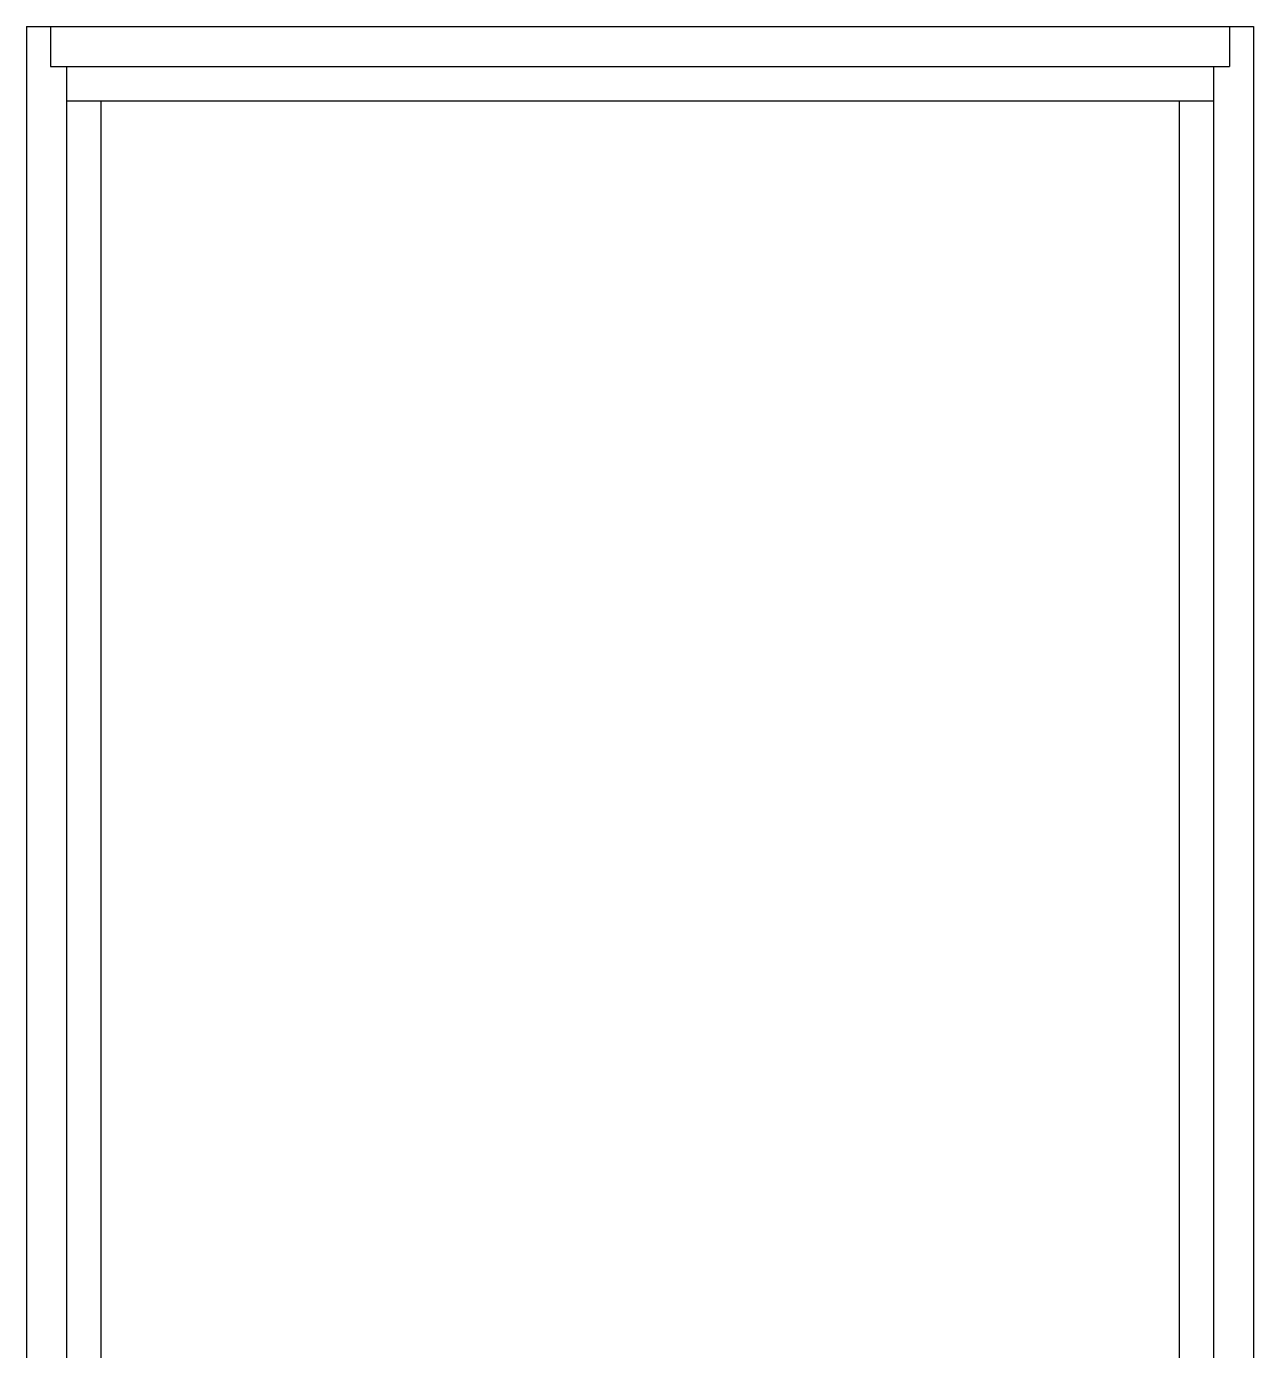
# Model space of a CAD drawing. Extents: x -73 to 76, y -94 to 26.
# Drawn here: x -23.13 to 0.87, y -38.61 to -12.72 of the extents above; entities that cross this region are included whole.
import ezdxf

# ---------------------------------------------------------------- set-up
doc = ezdxf.new("R2010")
doc.units = 0
doc.header["$MEASUREMENT"] = 0
doc.layers.add('ELEV_FRAME', color=1, linetype='CONTINUOUS')

msp = doc.modelspace()

# ---------------------------------------------------------------- linework, layer by layer
at = {"layer": 'ELEV_FRAME'}
for p, q in [((-23.131, -12.719), (-23.131, -91.606)), ((-23.131, -12.719), (0.869, -12.719)), ((-22.663, -12.719), (-22.663, -13.5)), ((0.4, -12.719), (0.4, -13.5)), ((0.869, -12.719), (0.869, -91.606)), ((-22.663, -13.5), (0.4, -13.5)), ((-22.35, -13.5), (-22.35, -90.825)), ((0.088, -13.5), (0.088, -90.825)), ((-22.35, -14.173), (0.088, -14.173)), ((-21.677, -14.173), (-21.677, -90.152)), ((-0.585, -14.173), (-0.585, -90.152))]:
    msp.add_line(p, q, dxfattribs=at)

doc.saveas('drawing.dxf')
